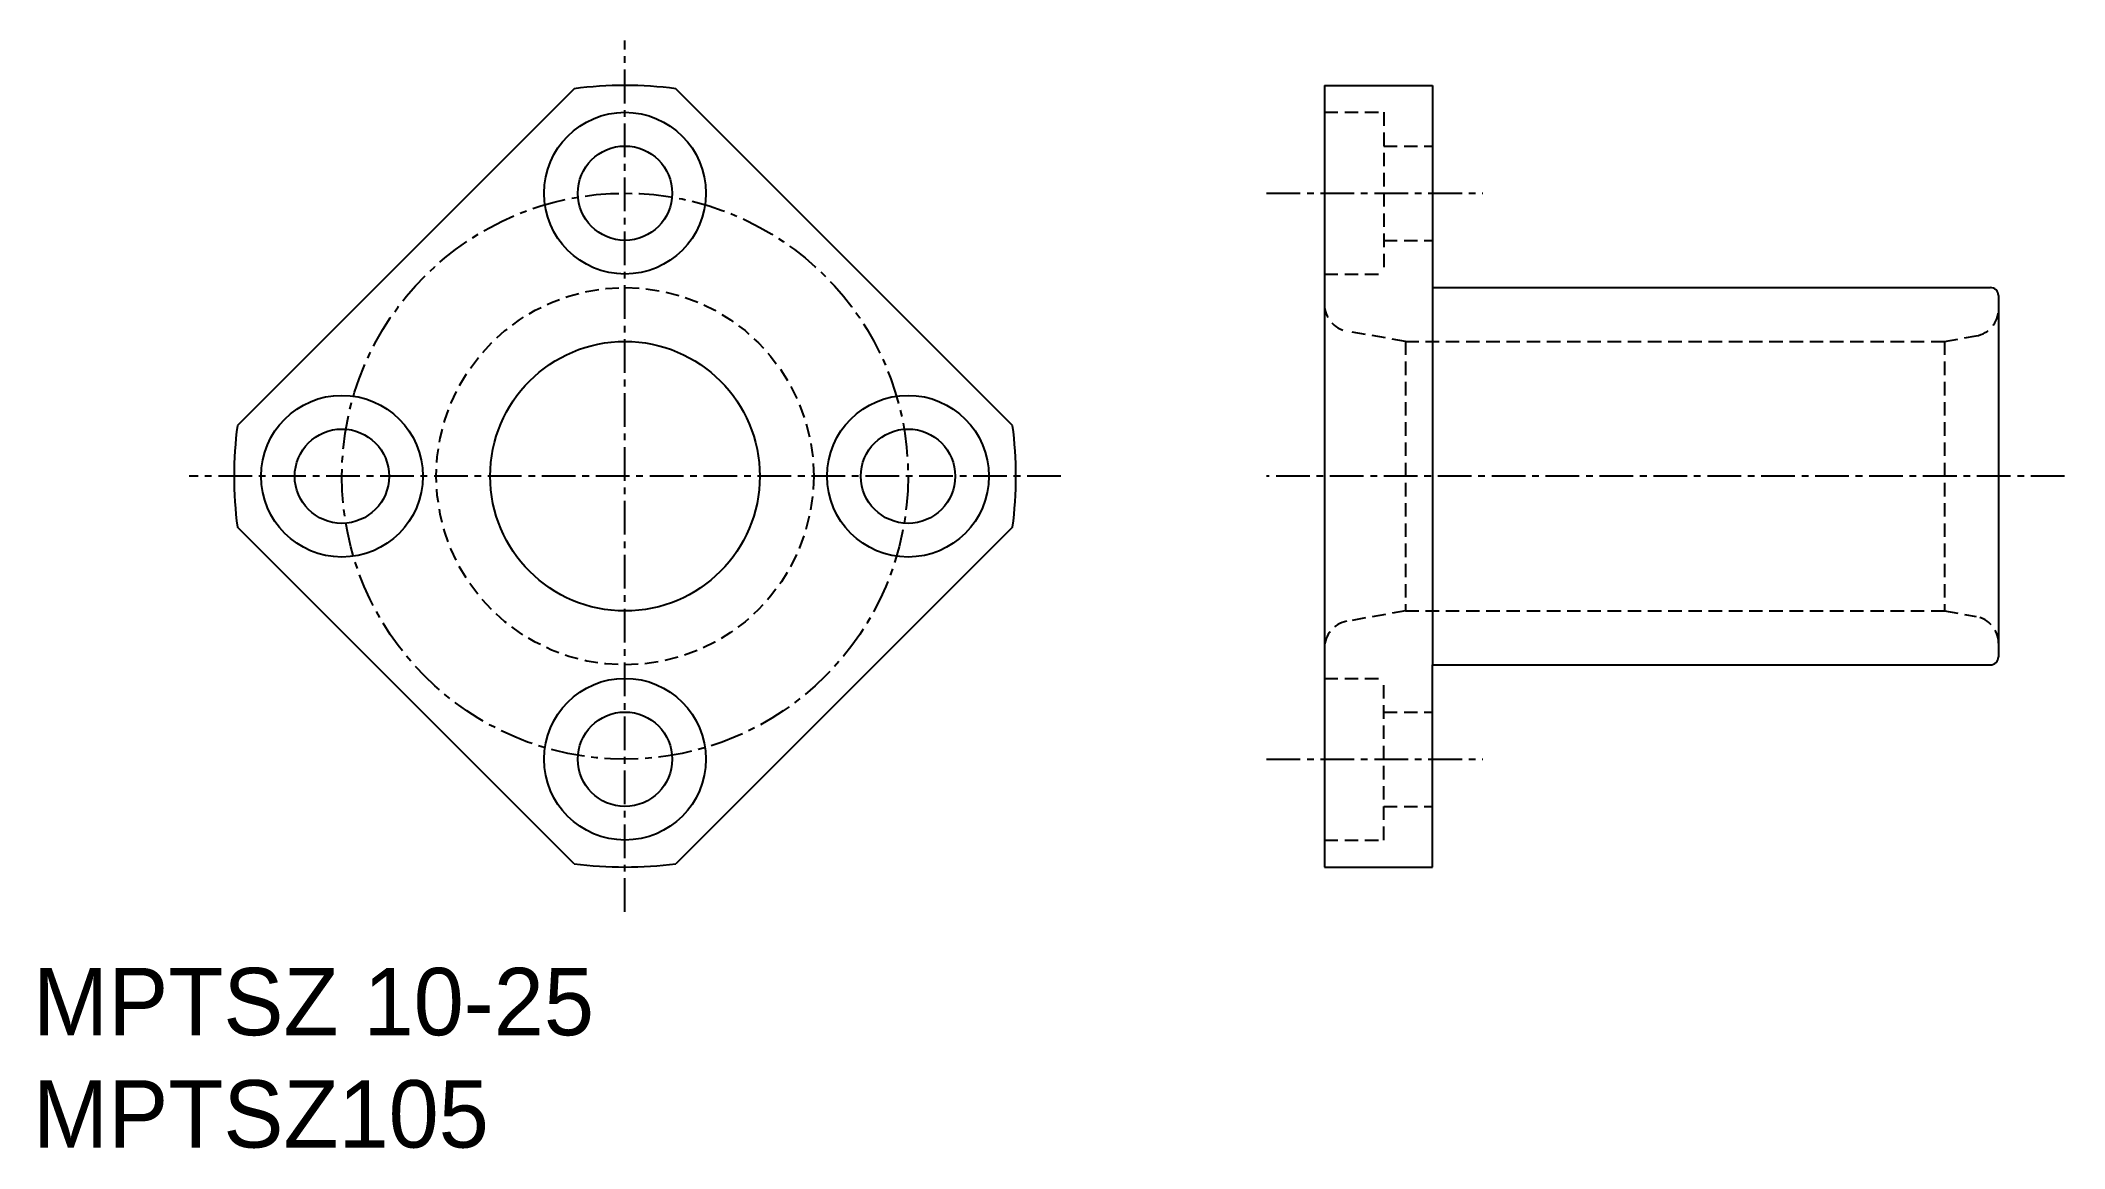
# Model space of a CAD drawing. Extents: x 48.4 to 123.5, y 61.8 to 102.9.
import ezdxf

# ---------------------------------------------------------------- set-up
doc = ezdxf.new("R2010")
doc.units = 0
doc.linetypes.add('CENTER', pattern=[2, 1.25, -0.25, 0.25, -0.25])
doc.linetypes.add('DASHED', pattern=[0.75, 0.5, -0.25])
doc.layers.get('0').update_dxf_attribs({"linetype": 'CONTINUOUS'})
doc.layers.add('CENTER', color=1, linetype='CENTER')

msp = doc.modelspace()

# ---------------------------------------------------------------- linework, layer by layer
at = {"color": 7, "linetype": 'CONTINUOUS'}
for p, q in [((68.214, 101.128), (55.724, 88.638)), ((84.478, 88.638), (71.988, 101.128)), ((96.049, 101.252), (96.049, 72.252)), ((96.049, 101.252), (100.049, 101.252)), ((100.049, 101.252), (100.049, 93.752)), ((100.049, 93.752), (120.749, 93.752)), ((100.049, 93.752), (100.049, 79.752)), ((121.049, 93.452), (121.049, 80.052)), ((68.214, 72.375), (55.724, 84.865)), ((84.478, 84.865), (71.988, 72.375)), ((100.049, 79.752), (120.749, 79.752)), ((100.049, 72.252), (100.049, 79.752)), ((96.049, 72.252), (100.049, 72.252))]:
    msp.add_line(p, q, dxfattribs=at)
at = {"color": 3, "linetype": 'DASHED'}
for p, q in [((96.049, 100.252), (98.249, 100.252)), ((98.249, 100.252), (98.249, 94.252)), ((98.249, 99.002), (100.049, 99.002)), ((98.249, 95.502), (100.049, 95.502)), ((96.049, 94.252), (98.249, 94.252)), ((99.049, 91.752), (96.875, 92.135)), ((99.049, 91.752), (119.049, 91.752)), ((99.049, 91.752), (99.049, 81.752)), ((119.049, 91.752), (120.223, 91.959)), ((119.049, 91.752), (119.049, 81.752)), ((99.049, 81.752), (96.875, 81.368)), ((99.049, 81.752), (119.049, 81.752)), ((119.049, 81.752), (120.223, 81.545)), ((96.049, 79.252), (98.249, 79.252)), ((98.249, 73.252), (98.249, 79.252)), ((98.249, 78.002), (100.049, 78.002)), ((98.249, 74.502), (100.049, 74.502)), ((96.049, 73.252), (98.249, 73.252))]:
    msp.add_line(p, q, dxfattribs=at)
at = {"color": 7, "linetype": 'CONTINUOUS'}
for centre, radius in [((70.101, 97.252), 3), ((70.101, 97.252), 1.75), ((70.101, 86.752), 5), ((59.601, 86.752), 3), ((80.601, 86.752), 3), ((59.601, 86.752), 1.75), ((80.601, 86.752), 1.75), ((70.101, 76.252), 3), ((70.101, 76.252), 1.75)]:
    msp.add_circle(centre, radius, dxfattribs=at)
at = {"color": 3, "linetype": 'DASHED'}
msp.add_circle((70.101, 86.752), 7, dxfattribs=at)
at = {"color": 7, "linetype": 'CONTINUOUS'}
for centre, radius, start, end in [((70.101, 86.752), 14.5, 82.52351, 97.47649), ((120.749, 93.452), 0.3, 0, 90), ((70.101, 86.752), 14.5, 172.52351, 187.47649), ((70.101, 86.752), 14.5, 352.52351, 7.47649), ((120.749, 80.052), 0.3, 270, 0), ((70.101, 86.752), 14.5, 262.52351, 277.47649)]:
    msp.add_arc(centre, radius, start, end, dxfattribs=at)
at = {"color": 3, "linetype": 'DASHED'}
for centre, start, end in [((97.049, 93.12), 180, 260), ((120.049, 92.943), 280, 0), ((97.049, 80.384), 100, 180), ((120.049, 80.56), 0, 80)]:
    msp.add_arc(centre, 1, start, end, dxfattribs=at)
at = {"layer": 'CENTER', "color": 1, "linetype": 'CENTER'}
for p, q in [((70.101, 70.585), (70.101, 102.918)), ((93.9, 97.252), (101.921, 97.252)), ((86.267, 86.752), (53.934, 86.752)), ((123.5, 86.752), (93.9, 86.752)), ((93.9, 76.252), (101.921, 76.252))]:
    msp.add_line(p, q, dxfattribs=at)
msp.add_circle((70.101, 86.752), 10.5, dxfattribs=at)

# ---------------------------------------------------------------- texts
at = {"color": 7, "linetype": 'CONTINUOUS'}
for s, p in [('MPTSZ 10-25', (48.145, 66.01)), ('MPTSZ105', (48.145, 61.843))]:
    msp.add_text(s, height=2.5, dxfattribs=at).set_placement(p)

doc.saveas('drawing.dxf')
